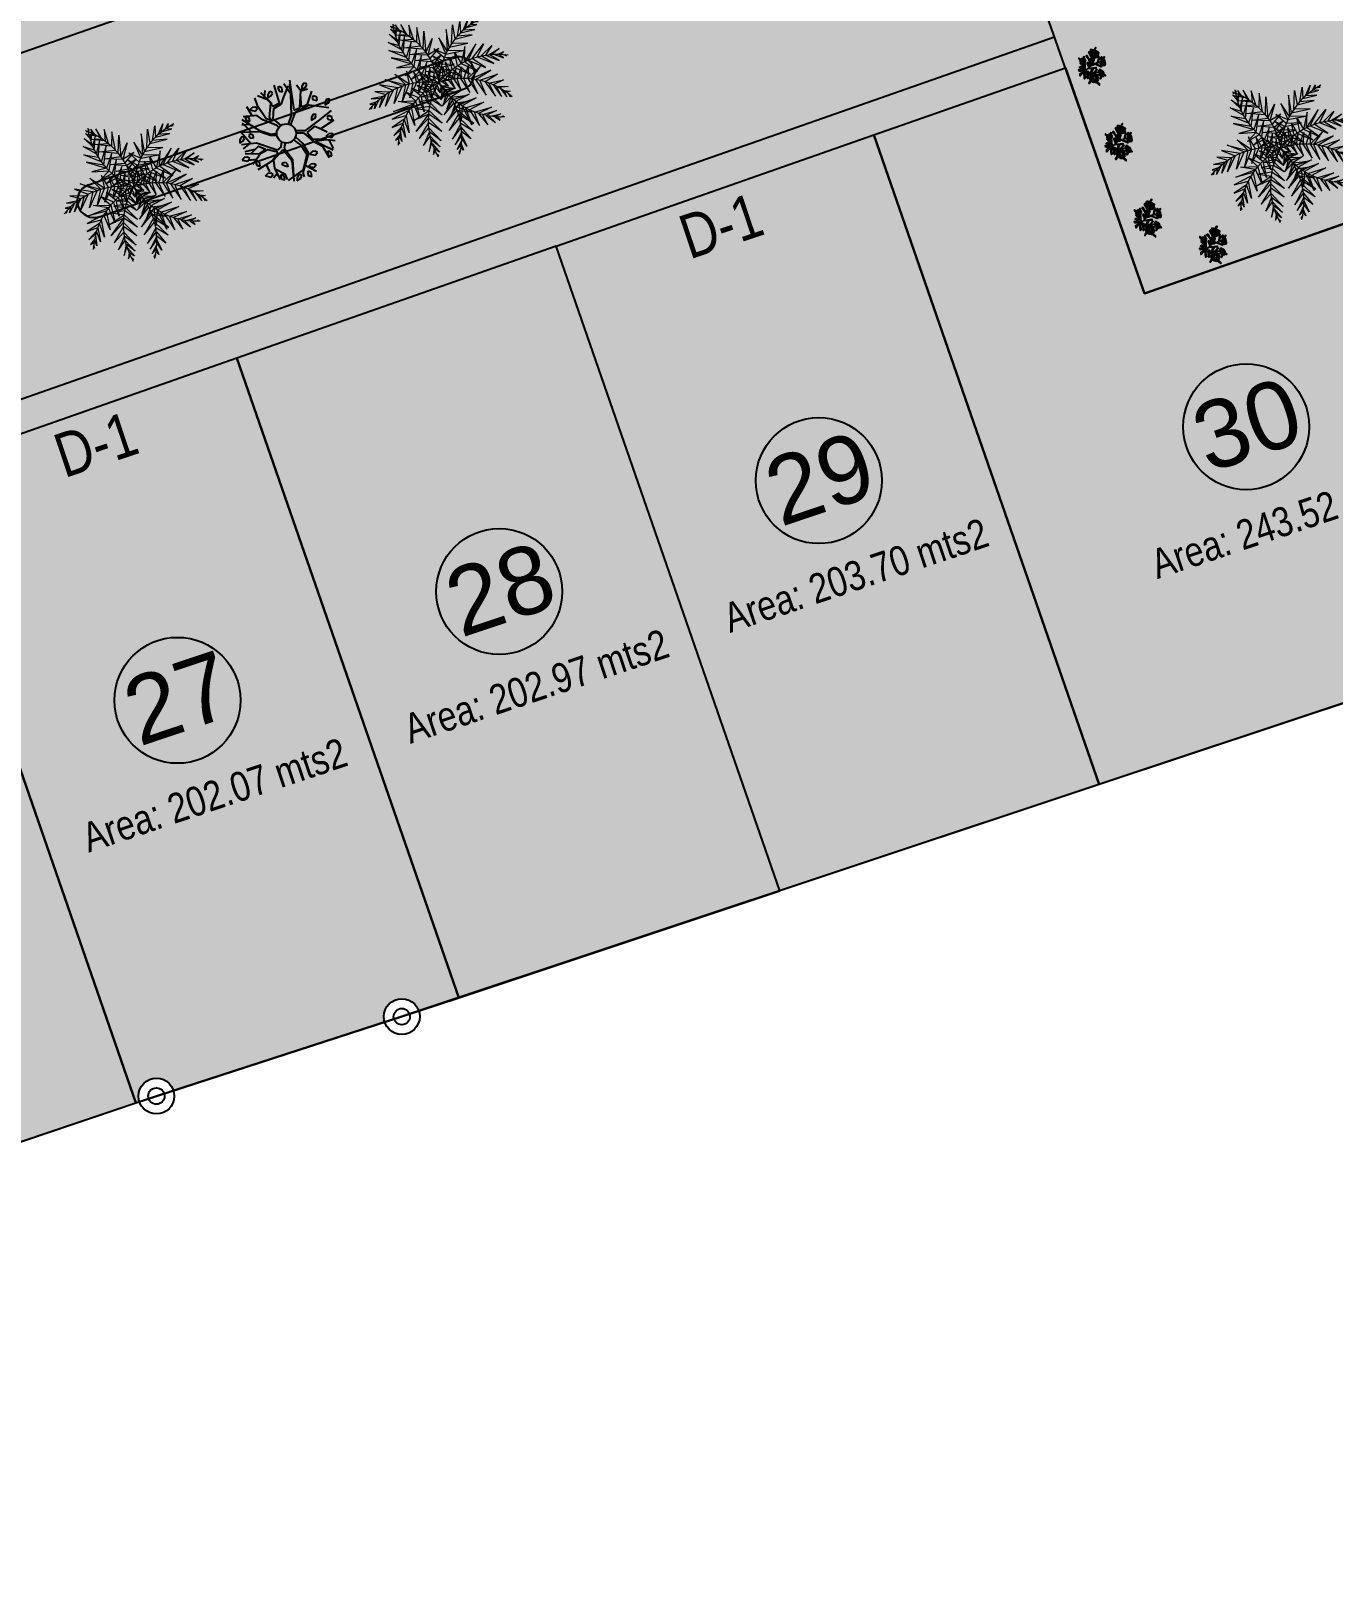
# Model space of a CAD drawing. Header units: millimetres. Extents: x 603733 to 1211550, y 1310999 to 2622648.
# Drawn here: x 605881.89 to 605920.57, y 1311069.51 to 1311115.49 of the extents above; entities that cross this region are included whole.
import ezdxf

# ---------------------------------------------------------------- set-up
doc = ezdxf.new("R2010")
doc.units = ezdxf.units.MM
for name, color, linetype in [('ARBOLES', 102, 'Continuous'), ('CIRCULO', 1, 'Continuous'), ('FLORES', 7, 'Continuous'), ('MUEBLES', 1, 'Continuous'), ('PALME-1', 82, 'Continuous'), ('ROTULOS LOTES', 1, 'Continuous')]:
    doc.layers.add(name, color=color, linetype=linetype)
doc.styles.add('ROTULOS', font='arial.ttf', dxfattribs={"height": 3})
doc.styles.add('TSN - Arial Narrow', font='ARIALN.TTF')

# ---------------------------------------------------------------- blocks, each defined once
blk = doc.blocks.new('A$C48C97B70')
at = {"layer": 'PALME-1', "lineweight": 5}
for p, q in [((2.072, 6.54), (2.171, 6.533)), ((2.216, 6.497), (2.072, 6.54)), ((2.315, 6.6), (2.309, 6.418)), ((2.41, 6.325), (2.315, 6.6)), ((2.552, 6.547), (2.605, 6.122)), ((2.687, 6.026), (2.552, 6.547)), ((2.109, 6.384), (2.41, 6.325)), ((2.556, 6.176), (2.109, 6.384)), ((2.171, 6.148), (2.687, 6.026)), ((2.793, 5.89), (2.171, 6.148)), ((2.251, 5.877), (2.912, 5.72)), ((3.009, 5.561), (2.251, 5.877)), ((2.903, 6.407), (2.793, 5.89)), ((2.912, 5.72), (2.903, 6.407)), ((3.221, 6.198), (3.009, 5.561)), ((3.129, 5.334), (3.221, 6.198)), ((3.21, 5.152), (3.477, 5.948)), ((3.477, 5.948), (3.277, 4.976)), ((2.388, 5.472), (3.129, 5.334)), ((3.21, 5.152), (2.388, 5.472)), ((2.535, 5.1), (3.277, 4.976)), ((3.328, 4.818), (2.535, 5.1)), ((3.277, 4.976), (3.756, 5.506)), ((3.756, 5.506), (3.328, 4.818)), ((1.109, 4.315), (1.959, 3.803)), ((1.771, 3.798), (1.109, 4.315)), ((1.619, 4.431), (2.125, 3.798)), ((1.959, 3.803), (1.619, 4.431)), ((2.169, 4.399), (2.125, 3.798)), ((2.314, 3.783), (2.169, 4.399)), ((2.483, 4.305), (2.467, 3.763)), ((2.621, 3.736), (2.483, 4.305)), ((2.683, 4.767), (3.377, 4.635)), ((3.409, 4.484), (2.683, 4.767)), ((2.871, 4.392), (3.435, 4.33)), ((3.454, 4.176), (2.871, 4.392)), ((3.909, 4.977), (3.328, 4.818)), ((3.377, 4.635), (3.909, 4.977)), ((3.925, 4.65), (3.409, 4.484)), ((3.435, 4.33), (3.925, 4.65)), ((3.893, 4.364), (3.454, 4.176)), ((3.464, 4.032), (3.893, 4.364)), ((4.221, 3.864), (4.266, 4.448)), ((4.266, 4.448), (4.368, 3.915)), ((4.516, 3.959), (4.561, 4.59)), ((4.561, 4.59), (4.7, 4.004)), ((5.099, 4.709), (4.7, 4.004)), ((4.863, 4.035), (5.099, 4.709)), ((5.621, 4.675), (4.863, 4.035)), ((5.049, 4.06), (5.621, 4.675)), ((5.248, 4.076), (5.963, 4.571)), ((5.963, 4.571), (5.505, 4.079)), ((5.691, 4.07), (6.298, 4.391)), ((6.298, 4.391), (5.897, 4.047)), ((0.236, 3.642), (0.655, 3.551)), ((0.772, 3.596), (0.236, 3.642)), ((0.485, 3.926), (0.936, 3.651)), ((1.136, 3.706), (0.485, 3.926)), ((0.936, 3.651), (0.485, 3.15)), ((0.485, 3.15), (0.772, 3.596)), ((1.318, 3.745), (0.768, 3.135)), ((0.768, 3.135), (1.136, 3.706)), ((0.788, 4.157), (1.318, 3.745)), ((1.572, 3.782), (0.788, 4.157)), ((1.771, 3.798), (1.195, 3.13)), ((1.195, 3.13), (1.572, 3.782)), ((1.595, 3.144), (1.959, 3.803)), ((2.125, 3.798), (1.595, 3.144)), ((1.958, 3.173), (2.314, 3.783)), ((2.467, 3.763), (1.958, 3.173)), ((2.375, 3.225), (2.621, 3.736)), ((2.773, 3.702), (2.375, 3.225)), ((2.661, 3.273), (2.911, 3.665)), ((3.027, 3.628), (2.661, 3.273)), ((2.742, 4.179), (2.773, 3.702)), ((2.911, 3.665), (2.742, 4.179)), ((2.956, 4.034), (3.027, 3.628)), ((3.19, 3.57), (2.956, 4.034)), ((3.012, 4.138), (3.464, 4.032)), ((3.469, 3.911), (3.012, 4.138)), ((3.181, 3.857), (3.468, 3.739)), ((3.462, 3.617), (3.181, 3.857)), ((3.468, 3.739), (3.827, 4.113)), ((3.827, 4.113), (3.469, 3.911)), ((3.685, 3.61), (3.842, 4.104)), ((3.927, 3.415), (3.685, 3.61)), ((3.842, 4.104), (3.836, 3.693)), ((3.836, 3.693), (4.254, 3.401)), ((3.945, 3.747), (4.03, 4.282)), ((4.254, 3.401), (3.945, 3.747)), ((4.03, 4.282), (4.076, 3.806)), ((4.076, 3.806), (4.544, 3.399)), ((4.544, 3.399), (4.221, 3.864)), ((4.368, 3.915), (4.964, 3.413)), ((4.964, 3.413), (4.516, 3.959)), ((4.7, 4.004), (5.327, 3.442)), ((5.327, 3.442), (4.863, 4.035)), ((5.049, 4.06), (5.724, 3.492)), ((5.724, 3.492), (5.248, 4.076)), ((5.505, 4.079), (6.145, 3.565)), ((6.145, 3.565), (5.691, 4.07)), ((5.897, 4.047), (6.422, 3.625)), ((6.068, 4.019), (6.59, 4.15)), ((6.422, 3.625), (6.068, 4.019)), ((6.59, 4.15), (6.19, 3.993)), ((6.261, 3.976), (6.658, 3.683)), ((6.462, 3.919), (6.749, 3.967)), ((6.658, 3.683), (6.462, 3.919)), ((6.749, 3.967), (6.592, 3.874)), ((6.706, 3.831), (6.813, 3.725)), ((6.813, 3.725), (6.759, 3.809)), ((0.172, 3.309), (0.083, 3.188)), ((0.083, 3.188), (0.123, 3.278)), ((0.108, 3.437), (0.277, 3.37)), ((0.398, 3.434), (0.108, 3.437)), ((0.588, 3.523), (0.242, 3.171)), ((0.242, 3.171), (0.398, 3.434)), ((2.305, 2.87), (2.804, 2.657)), ((2.885, 2.79), (2.305, 2.87)), ((2.517, 3.065), (2.973, 2.919)), ((3.058, 3.034), (2.517, 3.065)), ((3.248, 3.258), (2.731, 3.212)), ((2.731, 3.212), (3.134, 3.129)), ((2.973, 2.919), (3.27, 2.374)), ((2.982, 3.339), (3.19, 3.57)), ((3.302, 3.524), (2.982, 3.339)), ((3.331, 2.658), (3.058, 3.034)), ((3.134, 3.129), (3.331, 2.658)), ((3.387, 2.981), (3.248, 3.258)), ((3.333, 3.347), (3.387, 2.981)), ((3.534, 3.189), (3.34, 2.708)), ((3.34, 2.708), (3.598, 3.029)), ((3.647, 2.918), (3.373, 2.451)), ((3.494, 3.304), (3.845, 3.186)), ((3.845, 3.186), (3.534, 3.189)), ((3.581, 3.546), (3.927, 3.415)), ((3.598, 3.029), (4.106, 2.989)), ((4.106, 2.989), (3.647, 2.918)), ((1.792, 1.596), (2.581, 2.199)), ((1.871, 2.113), (2.646, 2.352)), ((2.581, 2.199), (1.871, 2.113)), ((2.103, 2.613), (2.646, 2.352)), ((2.729, 2.522), (2.103, 2.613)), ((3.06, 1.619), (2.581, 2.199)), ((2.646, 2.352), (3.06, 1.619)), ((3.166, 1.967), (2.729, 2.522)), ((2.804, 2.657), (3.166, 1.967)), ((3.27, 2.374), (2.885, 2.79)), ((3.373, 2.451), (3.71, 2.789)), ((3.785, 2.652), (3.45, 2.173)), ((3.45, 2.173), (3.866, 2.519)), ((3.953, 2.391), (3.586, 1.876)), ((3.586, 1.876), (4.066, 2.239)), ((3.71, 2.789), (4.331, 2.805)), ((4.331, 2.805), (3.785, 2.652)), ((3.866, 2.519), (4.646, 2.527)), ((3.926, 1.441), (4.066, 2.239)), ((4.646, 2.527), (3.953, 2.391)), ((4.066, 2.239), (4.908, 2.274)), ((4.908, 2.274), (4.172, 2.112)), ((2.516, 2.023), (1.792, 1.596)), ((2.457, 1.832), (1.821, 1.24)), ((1.821, 1.24), (2.399, 1.582)), ((2.399, 1.582), (2.764, 0.846)), ((2.926, 1.242), (2.457, 1.832)), ((2.516, 2.023), (2.926, 1.242)), ((4.172, 2.112), (3.926, 1.441)), ((4.35, 1.136), (4.172, 2.112)), ((4.3, 1.974), (5.183, 1.983)), ((4.3, 1.974), (4.35, 1.136)), ((5.183, 1.983), (4.444, 1.835)), ((4.444, 1.835), (4.68, 0.999)), ((4.68, 0.999), (4.639, 1.669)), ((4.639, 1.669), (5.461, 1.659)), ((5.461, 1.659), (4.789, 1.558)), ((4.789, 1.558), (5.053, 0.924)), ((5.053, 0.924), (4.963, 1.444)), ((4.963, 1.444), (5.636, 1.437)), ((5.636, 1.437), (5.112, 1.358)), ((2.369, 1.398), (1.925, 0.874)), ((1.925, 0.874), (2.347, 1.192)), ((2.338, 1.019), (2.097, 0.538)), ((2.097, 0.538), (2.337, 0.894)), ((2.647, 0.589), (2.338, 1.019)), ((2.338, 0.821), (2.539, 0.37)), ((2.347, 1.192), (2.647, 0.589)), ((2.764, 0.846), (2.369, 1.398)), ((5.112, 1.358), (5.431, 0.925)), ((5.431, 0.925), (5.223, 1.3)), ((5.289, 1.268), (5.782, 1.241)), ((5.782, 1.241), (5.48, 1.184)), ((5.48, 1.184), (5.67, 0.964)), ((5.67, 0.964), (5.609, 1.136)), ((5.724, 1.097), (5.874, 1.11)), ((5.874, 1.11), (5.78, 1.08)), ((2.351, 0.612), (2.242, 0.343)), ((2.242, 0.343), (2.366, 0.476)), ((2.539, 0.37), (2.351, 0.612)), ((2.384, 0.355), (2.464, 0.229)), ((2.464, 0.229), (2.394, 0.298))]:
    blk.add_line(p, q, dxfattribs=at)
for points in [[(2.155, 6.219), (2.027, 6.48), (2.16, 6.356)], [(2.156, 6.01), (2.325, 6.474), (2.155, 6.219)], [(2.17, 6.478), (2.241, 6.61), (2.176, 6.535)], [(2.227, 5.436), (1.748, 5.928), (2.191, 5.641)], [(2.17, 5.812), (1.897, 6.276), (2.16, 5.937)], [(2.191, 5.641), (2.448, 6.263), (2.17, 5.812)], [(2.271, 5.255), (2.584, 6.015), (2.227, 5.436)], [(4.545, 5.014), (4.834, 5.833), (4.75, 5.166)], [(4.907, 5.267), (5.211, 5.884), (5.087, 5.37)], [(5.242, 5.447), (5.588, 5.859), (5.357, 5.498)], [(5.621, 5.597), (5.824, 5.804), (5.752, 5.637)], [(2.418, 4.824), (1.666, 5.198), (2.495, 4.652)], [(2.346, 5.01), (1.67, 5.556), (2.271, 5.255)], [(2.418, 4.824), (2.773, 5.631), (2.346, 5.01)], [(2.57, 4.504), (2.932, 5.265), (2.495, 4.652)], [(4.019, 4.489), (3.686, 5.027), (4.142, 4.634)], [(4.256, 4.754), (4.053, 5.439), (4.142, 4.634)], [(4.393, 4.884), (4.496, 5.717), (4.256, 4.754)], [(4.75, 5.166), (5.571, 5.125), (4.907, 5.267)], [(5.087, 5.37), (5.76, 5.335), (5.242, 5.447)], [(5.424, 5.526), (5.918, 5.521), (5.621, 5.597)], [(5.87, 5.669), (6.018, 5.646), (5.926, 5.682)], [(2.495, 4.652), (1.781, 4.688), (2.57, 4.504)], [(2.665, 4.34), (2.047, 4.205), (2.57, 4.504)], [(2.749, 4.211), (3.062, 4.925), (2.665, 4.34)], [(2.936, 3.961), (3.195, 4.526), (2.84, 4.084)], [(3.681, 3.983), (3.437, 4.467), (3.752, 4.108)], [(3.836, 4.239), (3.531, 4.739), (3.925, 4.367)], [(3.925, 4.367), (4.703, 4.31), (4.019, 4.489)], [(4.142, 4.634), (4.98, 4.546), (4.256, 4.754)], [(4.393, 4.884), (5.273, 4.819), (4.545, 5.014)], [(2.84, 4.084), (2.267, 3.963), (2.749, 4.211)], [(2.892, 3.311), (2.453, 3.629), (2.757, 3.26)], [(3.03, 3.852), (2.492, 3.783), (2.936, 3.961)], [(3.173, 3.397), (2.712, 3.637), (3.007, 3.35)], [(3.235, 3.642), (2.716, 3.653), (3.112, 3.763)], [(3.112, 3.763), (3.275, 4.247), (3.03, 3.852)], [(3.325, 3.56), (3.354, 3.929), (3.235, 3.642)], [(3.551, 3.72), (3.388, 4.212), (3.624, 3.876)], [(3.504, 3.607), (3.861, 3.703), (3.551, 3.72)], [(3.624, 3.876), (4.134, 3.884), (3.681, 3.983)], [(3.73, 3.458), (4.128, 3.79), (3.902, 3.447)], [(3.752, 4.108), (4.371, 4.052), (3.836, 4.239)], [(4.023, 3.434), (4.383, 3.838), (4.165, 3.413)], [(4.318, 3.383), (4.671, 3.85), (4.469, 3.347)], [(4.618, 3.304), (4.996, 3.811), (4.797, 3.243)], [(4.951, 3.181), (5.513, 3.622), (4.797, 3.243)], [(2.039, 2.865), (1.395, 3.175), (2.176, 2.959)], [(2.338, 3.057), (1.86, 3.471), (2.176, 2.959)], [(2.176, 2.959), (2.13, 2.118), (2.039, 2.865)], [(2.614, 3.199), (2.169, 3.579), (2.474, 3.131)], [(2.474, 3.131), (2.407, 2.354), (2.338, 3.057)], [(2.757, 3.26), (2.714, 2.641), (2.614, 3.199)], [(3.007, 3.35), (2.918, 2.847), (2.892, 3.311)], [(3.291, 3.426), (3.14, 3.089), (3.173, 3.397)], [(3.645, 3.048), (3.314, 2.661), (3.689, 2.935)], [(3.524, 3.316), (3.359, 2.985), (3.577, 3.207)], [(3.577, 3.207), (4.054, 3.003), (3.645, 3.048)], [(3.608, 3.461), (3.828, 3.163), (3.73, 3.458)], [(3.689, 2.935), (4.213, 2.799), (3.735, 2.799)], [(3.902, 3.447), (4.096, 2.975), (4.023, 3.434)], [(4.165, 3.413), (4.34, 2.817), (4.318, 3.383)], [(4.469, 3.347), (4.701, 2.603), (4.618, 3.304)], [(4.797, 3.243), (5.023, 2.432), (4.951, 3.181)], [(5.122, 3.102), (5.935, 3.312), (4.951, 3.181)], [(5.122, 3.102), (5.384, 2.259), (5.298, 3.008)], [(5.298, 3.008), (6.166, 3.04), (5.516, 2.873)], [(5.516, 2.873), (5.778, 2.094), (5.667, 2.764)], [(1.429, 2.305), (0.772, 2.102), (1.299, 2.143)], [(1.737, 2.622), (0.883, 2.467), (1.554, 2.443)], [(1.889, 2.751), (1.05, 2.782), (2.039, 2.865)], [(1.554, 2.443), (1.465, 1.626), (1.429, 2.305)], [(1.889, 2.751), (1.814, 1.872), (1.737, 2.622)], [(3.872, 2.159), (3.253, 1.588), (3.887, 1.994)], [(3.815, 2.498), (3.259, 1.952), (3.845, 2.347)], [(3.735, 2.799), (3.284, 2.372), (3.778, 2.649)], [(3.778, 2.649), (4.355, 2.548), (3.815, 2.498)], [(3.845, 2.347), (4.468, 2.241), (3.872, 2.159)], [(3.887, 1.994), (4.536, 1.694), (3.872, 2.159)], [(5.667, 2.764), (6.352, 2.708), (5.829, 2.634)], [(5.829, 2.634), (6.043, 1.995), (5.957, 2.518)], [(5.957, 2.518), (6.468, 2.348), (6.047, 2.431)], [(6.097, 2.378), (6.274, 1.917), (6.236, 2.221)], [(6.236, 2.221), (6.503, 2.108), (6.321, 2.114)], [(1.198, 2.002), (0.737, 1.726), (1.13, 1.897)], [(0.99, 1.652), (0.753, 1.484), (0.93, 1.529)], [(1.092, 1.835), (1.018, 1.347), (0.99, 1.652)], [(1.299, 2.143), (1.227, 1.473), (1.198, 2.002)], [(3.895, 1.806), (3.264, 1.188), (3.891, 1.606)], [(3.891, 1.606), (4.315, 0.848), (3.87, 1.351)], [(3.895, 1.806), (4.452, 1.178), (3.887, 1.994)], [(6.394, 2.016), (6.426, 1.87), (6.427, 1.969)], [(0.88, 1.418), (0.879, 1.268), (0.858, 1.364)], [(3.87, 1.351), (3.296, 0.762), (3.843, 1.166)], [(3.8, 0.963), (3.329, 0.481), (3.756, 0.796)], [(3.756, 0.796), (3.836, 0.264), (3.718, 0.676)], [(3.843, 1.166), (4.104, 0.531), (3.8, 0.963)], [(3.694, 0.607), (3.365, 0.24), (3.618, 0.413)], [(3.507, 0.179), (3.392, 0.083), (3.48, 0.128)], [(3.618, 0.413), (3.639, 0.123), (3.562, 0.288)]]:
    blk.add_lwpolyline(points, dxfattribs=at)
for centre, start, end in [((5.589, 6.144), 171.01045, 231.44645), ((6.694, 2.334), 100.47619, 160.91219), ((4.041, 0.074), 99.94926, 160.38526), ((0.46, 1.763), 329.11631, 29.5523), ((3.594, 0.025), 32.00062, 92.43661)]:
    blk.add_arc(centre, 3.435, start, end, dxfattribs=at)
at = {"layer": 'PALME-1', "lineweight": 5, "extrusion": (0, 0, -1)}
for centre, major_axis, start_param, end_param in [((0.035, 3.843), (2.429, 2.429), -0.156897, 0.89791), ((1.947, 0.368), (-2.429, 2.429), 0.182844, 1.237651), ((5.421, 0.645), (-2.429, 2.429), 0.173647, 1.228454), ((5.771, 0.927), (2.429, 2.429), 3.700109, 4.754916), ((6.759, 4.372), (-2.429, 2.429), 4.173367, 5.228174)]:
    blk.add_ellipse(centre, major_axis=major_axis, ratio=1, start_param=start_param, end_param=end_param, dxfattribs=at)
blk = doc.blocks.new('p_arbol04')
at = {"layer": 'ARBOLES'}
for p, q in [((-1.003, 0.765), (-1.206, 2.042)), ((-0.408, 1.55), (-1.03, 2.13)), ((-0.623, 1.751), (-0.408, 2.362)), ((0.051, 1.875), (0.346, 2.362)), ((0.761, 1.696), (0.543, 2.316)), ((0.739, 1.388), (0.805, 2.293)), ((0.772, 1.945), (1.1, 2.177)), ((0.778, 1.371), (0.783, 1.942)), ((1.121, 1.006), (1.721, 1.988)), ((-1.718, 0.414), (-2.406, 1.04)), ((-1.98, 0.646), (-1.849, 1.574)), ((-1.07, 0.749), (-1.815, 1.547)), ((-1.138, 1.515), (-1.476, 1.85)), ((-1.41, 1.113), (-1.364, 1.898)), ((-0.375, 1.086), (-0.408, 1.55)), ((-0.047, 0.205), (-0.375, 1.086)), ((-0.178, 0.97), (0.051, 1.875)), ((-0.014, 0.623), (-0.178, 0.97)), ((0.018, 0.878), (0.739, 1.388)), ((0.117, 0.646), (0.608, 1.04)), ((0.608, 1.04), (1.158, 0.873)), ((0.636, 1.196), (0.778, 1.371)), ((0.704, 1.166), (0.636, 1.196)), ((0.708, 1.165), (1.121, 1.006)), ((1.158, 0.873), (1.571, 1.059)), ((2.581, 1.481), (1.362, 0.043)), ((1.571, 1.059), (2.283, 1.298)), ((1.984, 0.831), (2.181, 1.574)), ((1.984, 0.831), (2.41, 1.295)), ((-2.489, -0.25), (-2.832, 0.066)), ((-2.144, -0.12), (-2.668, 0.507)), ((-2.077, 0.227), (-2.603, 0.599)), ((-2.079, 0.738), (-2.537, 0.808)), ((-1.768, 0.206), (-2.439, 0.251)), ((-1.768, 0.206), (-1.62, -0.236)), ((-1.194, -0.839), (-1.718, 0.414)), ((-0.777, 0.094), (-1.07, 0.749)), ((-0.71, 0.11), (-1.003, 0.765)), ((-0.515, -0.225), (-0.777, 0.094)), ((-0.425, -0.127), (-0.71, 0.11)), ((-0.057, 0.021), (-0.047, 0.205)), ((-0.014, 0.623), (0.018, 0.878)), ((0.136, -0.002), (0.117, 0.646)), ((1.034, -0.05), (1.984, 0.831)), ((1.362, 0.043), (1.722, -0.143)), ((1.722, -0.143), (2.541, 0.507)), ((1.82, -0.189), (2.383, 0.381)), ((2.541, 0.507), (2.64, 0.947)), ((2.541, 0.507), (2.934, 0.275)), ((-1.882, -1.048), (-2.898, -0.746)), ((-2.046, -0.213), (-2.865, -0.282)), ((-2.313, -0.92), (-2.505, -1.372)), ((-1.62, -0.236), (-2.144, -0.12)), ((-1.554, -0.375), (-2.046, -0.213)), ((-1.259, -0.955), (-1.554, -0.375)), ((-0.866, -0.885), (-1.194, -0.839)), ((-0.866, -0.885), (-0.616, -0.706)), ((-0.53, -0.911), (-0.801, -1.071)), ((0.866, -1.332), (0.474, -0.903)), ((0.496, -0.29), (1.034, -0.05)), ((0.551, -0.431), (1.132, -0.189)), ((1.132, -0.189), (1.362, -0.12)), ((1.362, -0.12), (2.246, -0.468)), ((1.82, -0.189), (2.214, -0.352)), ((2.214, -0.352), (3, -0.027)), ((2.246, -0.468), (2.934, -1.488)), ((-2.287, -1.813), (-2.636, -1.813)), ((-2.144, -1.465), (-2.439, -2.184)), ((-2.153, -1.476), (-1.98, -2.161)), ((-1.816, -1.071), (-2.144, -1.465)), ((-1.259, -0.978), (-1.882, -1.048)), ((-0.995, -1.071), (-1.816, -1.071)), ((-1.039, -1.872), (-1.152, -2.045)), ((-0.925, -1.07), (-1.039, -1.872)), ((-0.995, -1.07), (-0.925, -1.07)), ((-0.803, -1.07), (-0.978, -1.928)), ((-0.803, -1.071), (-0.801, -1.071)), ((0.018, -1.72), (-0.178, -2.393)), ((0.182, -1.72), (-0.047, -2.416)), ((-0.036, -1.178), (0.018, -1.72)), ((0.182, -1.14), (0.182, -1.72)), ((0.394, -1.003), (0.706, -1.349)), ((0.706, -1.349), (0.706, -2.138)), ((0.87, -1.512), (0.805, -2.045)), ((0.866, -1.332), (1.886, -1.558)), ((0.87, -1.512), (1.493, -1.628)), ((1.493, -1.628), (1.722, -2.416)), ((1.886, -1.558), (2.902, -1.744)), ((-1.98, -2.161), (-2.144, -2.509)), ((-1.03, -2.857), (-2.144, -2.602)), ((-0.978, -1.928), (-1.955, -2.892)), ((-1.525, -2.442), (-1.759, -2.685)), ((-1.152, -2.045), (-1.536, -2.447)), ((-0.047, -2.416), (-1.194, -2.973)), ((-0.178, -2.393), (-1.03, -2.857)), ((-0.735, -2.764), (-0.539, -3.53)), ((0.87, -2.787), (0.608, -3.553)), ((0.706, -2.138), (0.87, -2.787)), ((0.805, -2.045), (1.165, -2.44)), ((0.805, -2.231), (1.132, -3.437)), ((0.805, -2.231), (1.328, -2.67)), ((1.165, -2.44), (1.657, -3.135)), ((1.427, -2.811), (1.198, -3.367)), ((1.591, -1.966), (2.574, -2.254))]:
    blk.add_line(p, q, dxfattribs=at)
at = {"layer": 'ARBOLES', "color": 1}
for p, q in [((-0.965, 2.011), (-1.091, 1.802)), ((-0.965, 2.011), (-0.866, 1.988)), ((-0.829, 1.802), (-0.866, 1.988)), ((-0.431, 2.094), (-0.267, 1.802)), ((-0.431, 2.094), (-0.229, 2.094)), ((-0.079, 1.961), (-0.229, 2.094)), ((-0.042, 1.802), (-0.079, 1.961)), ((1.196, 1.935), (1.008, 1.882)), ((1.308, 1.855), (1.196, 1.935)), ((-2.254, 1.324), (-2.404, 1.191)), ((-2.404, 1.191), (-2.179, 1.138)), ((-2.066, 1.377), (-2.254, 1.324)), ((-2.179, 1.138), (-1.991, 1.165)), ((-1.954, 1.298), (-2.066, 1.377)), ((-1.991, 1.165), (-1.954, 1.298)), ((-1.691, 1.085), (-1.729, 0.953)), ((-1.541, 1.112), (-1.691, 1.085)), ((-1.466, 0.899), (-1.541, 1.112)), ((-1.091, 1.802), (-0.979, 1.616)), ((-0.979, 1.616), (-0.829, 1.802)), ((-0.267, 1.802), (-0.042, 1.802)), ((1.008, 1.882), (0.858, 1.749)), ((0.858, 1.749), (1.083, 1.696)), ((1.083, 1.696), (1.271, 1.722)), ((1.271, 1.722), (1.308, 1.855)), ((1.772, 1.719), (1.646, 1.51)), ((1.646, 1.51), (1.758, 1.324)), ((1.758, 1.324), (1.908, 1.51)), ((1.772, 1.719), (1.87, 1.696)), ((1.908, 1.51), (1.87, 1.696)), ((-3.093, 0.395), (-2.928, 0.103)), ((-3.093, 0.395), (-2.891, 0.395)), ((-2.928, 0.103), (-2.703, 0.103)), ((-2.741, 0.262), (-2.891, 0.395)), ((-2.703, 0.103), (-2.741, 0.262)), ((-1.729, 0.953), (-1.616, 0.767)), ((-1.616, 0.767), (-1.579, 0.793)), ((-1.579, 0.793), (-1.466, 0.899)), ((2.808, 0.634), (2.658, 0.501)), ((2.658, 0.501), (2.883, 0.448)), ((2.995, 0.687), (2.808, 0.634)), ((2.883, 0.448), (3.07, 0.475)), ((3.108, 0.608), (2.995, 0.687)), ((3.07, 0.475), (3.108, 0.608)), ((-2.614, -0.298), (-2.741, -0.507)), ((-2.741, -0.507), (-2.628, -0.693)), ((-2.628, -0.693), (-2.479, -0.507)), ((-2.614, -0.298), (-2.516, -0.322)), ((-2.479, -0.507), (-2.516, -0.322)), ((2.695, -0.322), (2.658, -0.454)), ((2.658, -0.454), (2.77, -0.64)), ((2.845, -0.295), (2.695, -0.322)), ((2.77, -0.64), (2.808, -0.613)), ((2.808, -0.613), (2.92, -0.507)), ((2.92, -0.507), (2.845, -0.295)), ((-2.868, -1.357), (-2.703, -1.649)), ((-2.868, -1.357), (-2.666, -1.357)), ((-2.703, -1.649), (-2.479, -1.649)), ((-2.516, -1.489), (-2.666, -1.357)), ((-2.479, -1.649), (-2.516, -1.489)), ((-1.669, -1.683), (-1.552, -1.621)), ((-1.61, -1.869), (-1.669, -1.683)), ((-1.523, -2.014), (-1.61, -1.869)), ((-1.552, -1.621), (-1.406, -1.724)), ((-1.406, -1.869), (-1.523, -2.014)), ((-1.406, -1.724), (-1.406, -1.869)), ((1.758, -1.091), (1.608, -1.224)), ((1.608, -1.224), (1.833, -1.277)), ((1.945, -1.038), (1.758, -1.091)), ((1.833, -1.277), (2.02, -1.251)), ((2.058, -1.118), (1.945, -1.038)), ((2.02, -1.251), (2.058, -1.118)), ((2.395, -1.834), (2.358, -1.967)), ((2.545, -1.808), (2.395, -1.834)), ((2.62, -2.02), (2.545, -1.808)), ((3.033, -1.091), (2.883, -1.224)), ((2.883, -1.224), (3.108, -1.277)), ((3.22, -1.038), (3.033, -1.091)), ((3.108, -1.277), (3.295, -1.251)), ((3.333, -1.118), (3.22, -1.038)), ((3.295, -1.251), (3.333, -1.118)), ((-2.239, -2.024), (-2.366, -2.233)), ((-2.366, -2.233), (-2.254, -2.418)), ((-2.254, -2.418), (-2.104, -2.233)), ((-2.239, -2.024), (-2.141, -2.047)), ((-2.104, -2.233), (-2.141, -2.047)), ((-1.466, -2.843), (-1.654, -2.896)), ((-1.354, -2.923), (-1.466, -2.843)), ((-0.019, -2.525), (0.146, -2.817)), ((-0.019, -2.525), (0.183, -2.525)), ((0.146, -2.817), (0.371, -2.817)), ((0.333, -2.657), (0.183, -2.525)), ((0.371, -2.817), (0.333, -2.657)), ((1.481, -2.551), (1.646, -2.843)), ((1.481, -2.551), (1.683, -2.551)), ((1.646, -2.843), (1.87, -2.843)), ((1.833, -2.684), (1.683, -2.551)), ((1.87, -2.843), (1.833, -2.684)), ((2.358, -1.967), (2.47, -2.153)), ((2.47, -2.153), (2.508, -2.126)), ((2.508, -2.126), (2.62, -2.02)), ((-1.654, -2.896), (-1.804, -3.029)), ((-1.804, -3.029), (-1.579, -3.082)), ((-1.579, -3.082), (-1.391, -3.055)), ((-1.391, -3.055), (-1.354, -2.923)), ((-1.194, -2.973), (-1.325, -3.182)), ((-0.979, -3.162), (-1.091, -3.347)), ((-1.091, -3.347), (-0.979, -3.533)), ((-0.866, -3.162), (-0.979, -3.135)), ((-0.979, -3.533), (-0.829, -3.347)), ((-0.829, -3.347), (-0.866, -3.162)), ((-0.656, -2.976), (-0.491, -3.268)), ((-0.656, -2.976), (-0.454, -2.976)), ((-0.491, -3.268), (-0.267, -3.268)), ((-0.304, -3.109), (-0.454, -2.976)), ((-0.267, -3.268), (-0.304, -3.109)), ((0.797, -3.245), (0.671, -3.454)), ((0.671, -3.454), (0.783, -3.639)), ((0.783, -3.639), (0.933, -3.454)), ((0.797, -3.245), (0.896, -3.268)), ((0.933, -3.454), (0.896, -3.268))]:
    blk.add_line(p, q, dxfattribs=at)
at = {"layer": 'ARBOLES'}
blk.add_circle((-0.03, -0.578), 0.6, dxfattribs=at)
blk = doc.blocks.new('FLORES-1')
at = {"color": 86, "linetype": 'Continuous'}
for p, q in [((0.05, 0.385), (0.045, 0.422)), ((0.05, 0.382), (0.061, 0.281)), ((0.054, 0.385), (0.068, 0.419)), ((-0.188, 0.272), (-0.183, 0.181)), ((-0.183, 0.181), (-0.159, 0.155)), ((-0.159, 0.155), (-0.182, 0.283)), ((-0.141, 0.099), (-0.027, -0.013)), ((-0.074, 0.088), (-0.105, 0.101)), ((-0.064, 0.077), (-0.101, 0.09)), ((0.056, 0.146), (-0.002, 0.01)), ((0.168, 0.017), (0.07, -0.012)), ((0.168, 0.017), (0.196, 0.029)), ((0.23, 0.294), (0.188, 0.231))]:
    blk.add_line(p, q, dxfattribs=at)
at = {"color": 1, "linetype": 'Continuous'}
for p, q in [((-0.183, 0.183), (-0.196, 0.169)), ((0.056, 0.146), (0.064, 0.192)), ((0.069, 0.177), (0.069, 0.199))]:
    blk.add_line(p, q, dxfattribs=at)
at = {"color": 86, "linetype": 'Continuous'}
for points in [[(-0.217, 0.356), (-0.235, 0.368), (-0.251, 0.364), (-0.223, 0.355)], [(0.062, 0.261), (-0.009, 0.344), (-0.042, 0.357), (0.067, 0.244)], [(0.041, 0.367), (-0.039, 0.398), (-0.032, 0.385), (0.038, 0.363)], [(0.078, 0.41), (0.053, 0.382)], [(0.06, 0.318), (0.146, 0.399), (0.146, 0.372), (0.056, 0.312)], [(0.102, 0.471), (0.12, 0.499), (0.122, 0.485), (0.114, 0.464)], [(0.194, 0.245), (0.178, 0.395), (0.192, 0.388), (0.198, 0.257), (0.217, 0.334), (0.218, 0.299), (0.203, 0.259)], [(0.333, 0.356), (0.368, 0.404), (0.371, 0.393), (0.338, 0.35)], [(-0.3, 0.135), (-0.385, 0.181), (-0.363, 0.19), (-0.305, 0.159)], [(-0.223, 0.04), (-0.262, -0.01), (-0.273, -0.009), (-0.233, 0.049)], [(-0.219, 0.287), (-0.27, 0.256), (-0.269, 0.243), (-0.208, 0.289)], [(-0.17, 0.299), (-0.144, 0.266), (-0.019, -0.02)], [(-0.078, 0.029), (-0.159, 0.014), (-0.167, 0.003), (-0.073, 0.029)], [(-0.136, 0.247), (-0.09, 0.317), (-0.09, 0.296), (-0.132, 0.248)], [(-0.104, 0.181), (-0.069, 0.258), (-0.065, 0.242), (-0.102, 0.175)], [(-0.071, 0.106), (-0.022, 0.181), (-0.019, 0.155), (-0.068, 0.101)], [(0.004, -0.008), (-0.032, 0.064), (-0.046, 0.045), (0.001, -0.001)], [(0.024, 0.093), (-0.016, 0.254), (-0.03, 0.244), (0.026, 0.082)], [(-0.003, 0.006), (0.12, -0.041), (0.116, -0.073), (0.006, -0.002)], [(0, 0.014), (0.133, 0.064), (0.132, 0.042), (0.004, 0.013)], [(0.044, 0.117), (0.149, 0.129), (0.134, 0.111), (0.045, 0.114)], [(0.062, 0.168), (0.163, 0.241), (0.154, 0.275), (0.06, 0.167)], [(0.129, 0.002), (0.184, -0.022), (0.193, -0.017), (0.134, 0.002)], [(0.179, 0.183), (0.282, 0.17), (0.286, 0.151), (0.178, 0.18)], [(0.196, 0.245), (0.339, 0.231), (0.342, 0.253), (0.198, 0.247)], [(0.262, 0.015), (0.304, -0.01), (0.288, -0.016), (0.26, 0.004)], [(0.264, 0.078), (0.276, 0.111), (0.287, 0.094), (0.268, 0.079)], [(-0.019, -0.02), (-0.132, -0.038), (-0.144, -0.059), (-0.021, -0.02)], [(0.01, -0.004), (-0.054, -0.123), (-0.011, -0.107), (0.004, -0.008)], [(0.006, -0.002), (0.047, -0.107), (0.08, -0.101), (0.01, -0.004)]]:
    blk.add_lwpolyline(points, dxfattribs=at)
at = {"color": 1, "linetype": 'Continuous'}
for points in [[(-0.157, 0.318), (-0.107, 0.327), (-0.161, 0.329), (-0.128, 0.346), (-0.163, 0.335), (-0.148, 0.355), (-0.167, 0.338), (-0.169, 0.36), (-0.176, 0.339), (-0.18, 0.36), (-0.181, 0.338), (-0.191, 0.359), (-0.192, 0.336), (-0.209, 0.354), (-0.2, 0.336), (-0.227, 0.342), (-0.209, 0.328), (-0.239, 0.333), (-0.212, 0.32), (-0.244, 0.321), (-0.209, 0.317), (-0.238, 0.301), (-0.202, 0.317), (-0.228, 0.286), (-0.194, 0.311), (-0.202, 0.277), (-0.182, 0.31), (-0.176, 0.275), (-0.173, 0.31), (-0.152, 0.282), (-0.163, 0.32), (-0.123, 0.296), (-0.161, 0.315)], [(0.084, 0.441), (0.152, 0.44), (0.085, 0.447), (0.124, 0.455), (0.072, 0.453), (0.087, 0.468), (0.06, 0.456), (0.064, 0.474), (0.051, 0.456), (0.05, 0.474), (0.045, 0.457), (0.036, 0.47), (0.04, 0.457), (0.023, 0.465), (0.033, 0.457), (0.015, 0.47), (0.017, 0.454), (-0.001, 0.459), (0.011, 0.451), (-0.017, 0.462), (-0.001, 0.45), (-0.035, 0.448), (-0.004, 0.442), (-0.047, 0.437), (0.006, 0.44), (-0.037, 0.419), (0.016, 0.439), (-0.004, 0.418), (0.022, 0.443), (0.016, 0.409), (0.033, 0.442), (0.036, 0.418), (0.042, 0.442), (0.05, 0.41), (0.048, 0.441), (0.076, 0.417), (0.065, 0.439), (0.107, 0.412), (0.074, 0.44), (0.127, 0.42), (0.089, 0.442)], [(0.271, 0.347), (0.243, 0.307), (0.28, 0.334), (0.258, 0.297), (0.289, 0.324), (0.268, 0.282), (0.294, 0.316), (0.29, 0.273), (0.305, 0.315), (0.317, 0.258), (0.315, 0.304), (0.35, 0.265), (0.327, 0.307), (0.374, 0.287), (0.344, 0.313), (0.369, 0.309), (0.332, 0.326), (0.352, 0.33), (0.324, 0.336), (0.331, 0.347), (0.316, 0.346), (0.319, 0.362), (0.304, 0.362), (0.306, 0.384), (0.293, 0.373), (0.294, 0.392), (0.278, 0.386), (0.273, 0.409), (0.265, 0.386), (0.251, 0.419), (0.262, 0.377), (0.224, 0.401), (0.259, 0.375), (0.21, 0.378), (0.259, 0.367), (0.215, 0.357), (0.268, 0.358), (0.22, 0.342), (0.271, 0.351), (0.226, 0.329), (0.266, 0.341)], [(-0.161, 0.17), (-0.138, 0.187), (-0.16, 0.156), (-0.125, 0.173), (-0.153, 0.149), (-0.107, 0.154), (-0.149, 0.14), (-0.102, 0.131), (-0.151, 0.128), (-0.104, 0.11), (-0.151, 0.116), (-0.105, 0.094), (-0.159, 0.11), (-0.131, 0.072), (-0.17, 0.108), (-0.151, 0.054), (-0.173, 0.105), (-0.174, 0.045), (-0.182, 0.107), (-0.196, 0.04), (-0.198, 0.11), (-0.221, 0.046), (-0.215, 0.11), (-0.243, 0.051), (-0.228, 0.109), (-0.27, 0.068), (-0.238, 0.119), (-0.29, 0.093), (-0.248, 0.129), (-0.305, 0.123), (-0.257, 0.144), (-0.311, 0.148), (-0.257, 0.153), (-0.304, 0.169), (-0.253, 0.161), (-0.287, 0.186), (-0.248, 0.17), (-0.262, 0.201), (-0.24, 0.176), (-0.237, 0.213), (-0.23, 0.179), (-0.217, 0.217), (-0.218, 0.176), (-0.199, 0.215), (-0.205, 0.178), (-0.188, 0.215), (-0.195, 0.173)], [(-0.177, 0.172), (-0.183, 0.168), (-0.179, 0.175)], [(-0.169, 0.164), (-0.172, 0.161), (-0.169, 0.165)], [(-0.166, 0.196), (-0.161, 0.206), (-0.167, 0.2)], [(-0.161, 0.176), (-0.147, 0.195), (-0.163, 0.183)], [(0.079, 0.181), (0.071, 0.145), (0.07, 0.173)], [(0.081, 0.193), (0.082, 0.199), (0.083, 0.195)], [(0.099, 0.195), (0.086, 0.154), (0.085, 0.185)], [(0.149, 0.231), (0.179, 0.239), (0.147, 0.224), (0.194, 0.21), (0.144, 0.217), (0.19, 0.193), (0.15, 0.195), (0.17, 0.167), (0.12, 0.192), (0.135, 0.159), (0.112, 0.2), (0.11, 0.152), (0.101, 0.196)], [(0.225, 0.069), (0.258, 0.082), (0.237, 0.065), (0.264, 0.069), (0.237, 0.056), (0.266, 0.058), (0.237, 0.05), (0.272, 0.045), (0.243, 0.04), (0.273, 0.027), (0.245, 0.035), (0.257, 0.006), (0.236, 0.028), (0.245, -0.007), (0.232, 0.025), (0.222, -0.015), (0.224, 0.023), (0.2, -0.002), (0.211, 0.024), (0.176, 0.009), (0.206, 0.034), (0.159, 0.034), (0.197, 0.043), (0.157, 0.052), (0.192, 0.054), (0.163, 0.077), (0.196, 0.063), (0.188, 0.095), (0.202, 0.068), (0.213, 0.106), (0.218, 0.075), (0.244, 0.104), (0.229, 0.067)]]:
    blk.add_lwpolyline(points, dxfattribs=at)
at = {"color": 50, "linetype": 'Continuous'}
for points in [[(-0.161, 0.317), (-0.16, 0.319), (-0.16, 0.324), (-0.162, 0.328), (-0.169, 0.335), (-0.171, 0.336), (-0.182, 0.337), (-0.192, 0.335), (-0.203, 0.327), (-0.207, 0.32), (-0.204, 0.314), (-0.198, 0.311), (-0.188, 0.312), (-0.178, 0.313), (-0.167, 0.315), (-0.159, 0.317)], [(0.043, 0.454), (0.04, 0.455), (0.029, 0.455), (0.02, 0.453), (0.007, 0.451), (-0.004, 0.448), (-0.008, 0.445), (-0.004, 0.442), (0.015, 0.441), (0.033, 0.442), (0.055, 0.441), (0.069, 0.441), (0.084, 0.443), (0.081, 0.452), (0.067, 0.455), (0.053, 0.455), (0.039, 0.453)], [(0.278, 0.38), (0.271, 0.381), (0.263, 0.378), (0.262, 0.372), (0.268, 0.362), (0.275, 0.351), (0.288, 0.337), (0.301, 0.321), (0.317, 0.307), (0.326, 0.313), (0.322, 0.329), (0.315, 0.34), (0.307, 0.35), (0.294, 0.366), (0.28, 0.377)], [(0.117, 0.232), (0.11, 0.234), (0.1, 0.236), (0.088, 0.236), (0.074, 0.234), (0.063, 0.228), (0.054, 0.219), (0.051, 0.211), (0.054, 0.204), (0.063, 0.201), (0.08, 0.2), (0.086, 0.199)], [(0.104, 0.197), (0.108, 0.196), (0.124, 0.195), (0.137, 0.199), (0.144, 0.211), (0.139, 0.22), (0.136, 0.222)], [(0.231, 0.049), (0.23, 0.053), (0.227, 0.057), (0.219, 0.062), (0.207, 0.062), (0.2, 0.056), (0.204, 0.049), (0.207, 0.041), (0.214, 0.031), (0.224, 0.03), (0.232, 0.031), (0.237, 0.039), (0.234, 0.048), (0.23, 0.052)]]:
    blk.add_lwpolyline(points, dxfattribs=at)
blk.add_lwpolyline([(-0.175, 0.155), (-0.175, 0.155), (-0.179, 0.155), (-0.183, 0.156), (-0.186, 0.157), (-0.188, 0.159), (-0.19, 0.16), (-0.192, 0.161), (-0.195, 0.162), (-0.205, 0.167), (-0.215, 0.171), (-0.232, 0.17), (-0.243, 0.162), (-0.249, 0.153), (-0.246, 0.139), (-0.236, 0.123), (-0.222, 0.119), (-0.202, 0.116), (-0.186, 0.113), (-0.165, 0.111), (-0.156, 0.13), (-0.161, 0.146)], close=True, dxfattribs=at)
blk = doc.blocks.new('arbusto5')
at = {"layer": 'FLORES'}
blk.add_blockref('FLORES-1', (0.144, 0.059), dxfattribs=at)

msp = doc.modelspace()

# ---------------------------------------------------------------- hatches: boundary and pattern name
at = {"true_color": 0xf8f6af}
h = msp.add_hatch(color=51, dxfattribs=at)
h.dxf.hatch_style = 1
h.paths.add_polyline_path([(605911.543, 1311150.361), (605893.033, 1311143.876), (605892.277, 1311143.611), (605895.575, 1311134.214, 0.41593), (605896.445, 1311133.815), (605901.405, 1311135.567), (605905.383, 1311124.229), (605900.445, 1311122.485, 0.350964), (605899.993, 1311121.621), (605901.724, 1311116.689, 0.362883), (605902.608, 1311116.296), (605910.637, 1311119.078, -0.318731), (605911.042, 1311118.874), (605914.967, 1311107.688), (605923.545, 1311110.691), (605922.847, 1311112.941)])
h.paths.add_polyline_path([(605908.573, 1311131.138), (605911.963, 1311132.333), (605911.592, 1311133.386), (605908.202, 1311132.191)], flags=24)
h.paths.add_polyline_path([(605908.557, 1311130.368), (605912.678, 1311131.84), (605912.318, 1311132.848), (605908.197, 1311131.376)], flags=24)
at = {"true_color": 0xebebeb}
h = msp.add_hatch(color=7, dxfattribs=at)
h.dxf.hatch_style = 1
h.paths.add_polyline_path([(605912.294, 1311115.304), (605911.042, 1311118.874, 0.318731), (605910.637, 1311119.078), (605902.608, 1311116.296, -0.362883), (605901.724, 1311116.689), (605899.993, 1311121.621), (605894.048, 1311120.285, -0.378986), (605893.507, 1311119.007), (605862.676, 1311108.197), (605865.889, 1311099.033)])
h.paths.add_polyline_path([(605877.198, 1311107.612), (605866.397, 1311103.824, -1), (605866.066, 1311104.768), (605876.867, 1311108.555, -1)], flags=16)
h.paths.add_polyline_path([(605883.926, 1311109.97), (605894.728, 1311113.756, 1), (605894.397, 1311114.7), (605883.595, 1311110.914, 1)], flags=16)
at = {"true_color": 0x636466}
h = msp.add_hatch(color=251, dxfattribs=at)
h.dxf.hatch_style = 1
h.paths.add_polyline_path([(605893.507, 1311119.007, 0.378986), (605894.048, 1311120.285), (605893.293, 1311119.992), (605874.418, 1311113.377), (605864.981, 1311110.069), (605846.107, 1311103.454), (605845.352, 1311103.19), (605845.357, 1311103.174, 0.406774), (605846.706, 1311102.597)])
h = msp.add_hatch(color=251, dxfattribs=at)
h.dxf.hatch_style = 1
h.paths.add_polyline_path([(605878.481, 1311102.428), (605888.003, 1311105.767), (605897.487, 1311109.092), (605906.924, 1311112.401), (605912.613, 1311114.396), (605912.294, 1311115.304), (605831.314, 1311086.909), (605831.845, 1311086.076), (605842.798, 1311089.917), (605849.556, 1311092.286), (605859.202, 1311095.668), (605868.884, 1311099.063), (605868.884, 1311099.063)])
at = {"true_color": 0xf8f6af}
h = msp.add_hatch(color=51, dxfattribs=at)
h.dxf.hatch_style = 1
h.paths.add_polyline_path([(605894.728, 1311113.756, 1), (605894.397, 1311114.7), (605883.595, 1311110.914, 1), (605883.926, 1311109.97)])
at = {"true_color": 0xafd9aa}
h = msp.add_hatch(color=9, dxfattribs=at)
h.dxf.hatch_style = 1
h.paths.add_polyline_path([(605914.967, 1311107.688), (605912.613, 1311114.396), (605906.924, 1311112.401), (605913.621, 1311093.096), (605927.058, 1311097.57, -0.080531), (605927.03, 1311097.738, -0.328636), (605927.404, 1311098.245), (605923.545, 1311110.691)])
h = msp.add_hatch(color=9, dxfattribs=at)
h.dxf.hatch_style = 1
h.paths.add_polyline_path([(605906.924, 1311112.401), (605897.487, 1311109.092), (605904.133, 1311089.936), (605913.621, 1311093.096)])
h = msp.add_hatch(color=9, dxfattribs=at)
h.dxf.hatch_style = 1
h.paths.add_polyline_path([(605897.487, 1311109.092), (605888.003, 1311105.767), (605894.597, 1311086.761), (605904.133, 1311089.936)])
h = msp.add_hatch(color=9, dxfattribs=at)
h.dxf.hatch_style = 1
h.paths.add_polyline_path([(605888.003, 1311105.767), (605878.481, 1311102.428), (605885.003, 1311083.631), (605885.108, 1311083.667, -0.081609), (605885.08, 1311083.837, -0.854546), (605886.118, 1311084), (605892.396, 1311086.033, -0.078431), (605892.37, 1311086.197, -0.850942), (605893.406, 1311086.365), (605894.597, 1311086.761)])
h = msp.add_hatch(color=9, dxfattribs=at)
h.dxf.hatch_style = 1
h.paths.add_polyline_path([(605878.481, 1311102.428), (605868.884, 1311099.063), (605875.368, 1311080.375), (605885.003, 1311083.631)])

# ---------------------------------------------------------------- linework, layer by layer
for p, q in [((605893.507, 1311119.007), (605846.644, 1311102.576)), ((605914.967, 1311107.688), (605911.042, 1311118.874)), ((605912.294, 1311115.304), (605831.314, 1311086.909)), ((605883.595, 1311110.914), (605894.397, 1311114.7)), ((605883.926, 1311109.97), (605894.728, 1311113.756)), ((605913.621, 1311093.096), (605906.924, 1311112.401)), ((605923.545, 1311110.691), (605914.967, 1311107.688))]:
    msp.add_line(p, q)
at = {"color": 2}
for p, q in [((605914.967, 1311107.688), (605923.545, 1311110.691)), ((605927.562, 1311097.738), (605913.621, 1311093.096)), ((605913.621, 1311093.096), (605904.133, 1311089.936))]:
    msp.add_line(p, q, dxfattribs=at)
msp.add_lwpolyline([(605843.056, 1311069.514), (605836.295, 1311079.092), (605821.151, 1311102.86), (605814.552, 1311113.032), (605807.358, 1311124.074), (605793.051, 1311146.129), (605789.672, 1311154.098), (605793.299, 1311155.989), (605803.239, 1311158.604), (605821.23, 1311161.929), (605844.042, 1311166.546), (605872.977, 1311171.61), (605903.703, 1311177.295), (605910.654, 1311153.306), (605922.847, 1311112.941), (605927.562, 1311097.738), (605892.902, 1311086.197), (605885.612, 1311083.837), (605869.701, 1311078.461)], close=True)
at = {"color": 4}
msp.add_lwpolyline([(605843.056, 1311069.514), (605836.295, 1311079.092), (605821.151, 1311102.86), (605814.552, 1311113.032), (605807.358, 1311124.074), (605793.051, 1311146.129), (605789.672, 1311154.098), (605793.299, 1311155.989), (605803.239, 1311158.604), (605821.23, 1311161.929), (605844.042, 1311166.546), (605872.977, 1311171.61), (605903.703, 1311177.295), (605910.654, 1311153.306), (605922.847, 1311112.941), (605927.562, 1311097.738), (605892.902, 1311086.197), (605885.612, 1311083.837), (605869.701, 1311078.461)], close=True, dxfattribs=at)
for points in [[(605906.924, 1311112.401), (605912.613, 1311114.396), (605914.967, 1311107.688), (605923.545, 1311110.691), (605927.562, 1311097.738), (605913.621, 1311093.096), (605906.924, 1311112.401)], [(605897.487, 1311109.092), (605906.924, 1311112.401), (605913.621, 1311093.096), (605904.133, 1311089.936), (605897.487, 1311109.092)], [(605897.487, 1311109.092), (605888.003, 1311105.767), (605894.597, 1311086.761), (605904.133, 1311089.936), (605897.487, 1311109.092)], [(605885.003, 1311083.631), (605885.612, 1311083.837), (605892.902, 1311086.197), (605894.597, 1311086.761), (605888.003, 1311105.767), (605878.481, 1311102.428), (605885.003, 1311083.631)], [(605875.368, 1311080.375), (605885.003, 1311083.631), (605878.481, 1311102.428), (605868.884, 1311099.063), (605875.368, 1311080.375)]]:
    msp.add_lwpolyline(points)
at = {"color": 1}
for centre in [(605917.986, 1311103.728), (605905.29, 1311102.126), (605895.796, 1311098.831), (605886.238, 1311095.597)]:
    msp.add_circle(centre, 1.872, dxfattribs=at)
for centre, start, end in [((605894.562, 1311114.228), 289.3187, 109.3187), ((605883.761, 1311110.442), 109.3187, 289.3187)]:
    msp.add_arc(centre, 0.5, start, end)
at = {"layer": 'CIRCULO'}
for centre, radius in [((605892.902, 1311086.197), 0.532), ((605892.902, 1311086.197), 0.243), ((605885.612, 1311083.837), 0.532), ((605885.612, 1311083.837), 0.243)]:
    msp.add_circle(centre, radius, dxfattribs=at)

# ---------------------------------------------------------------- block references
at = {"layer": 'ARBOLES', "xscale": 0.4775430794720562, "yscale": 0.4775430794720562, "zscale": 0.4775430794720562, "rotation": 48.57546149059794}
msp.add_blockref('p_arbol04', (605889.276, 1311112.635), dxfattribs=at)
at = {"layer": 'MUEBLES', "linetype": 'Continuous', "xscale": -1.417112015813753, "yscale": 1.417112015653547, "zscale": 1.417112015818895, "rotation": 292.0945269993258}
for p in [(605913.186, 1311114.069), (605913.98, 1311111.813), (605914.844, 1311109.557), (605916.784, 1311108.763)]:
    msp.add_blockref('arbusto5', p, dxfattribs=at)
at = {"layer": 'PALME-1', "xscale": -0.6407901816258526, "yscale": 0.6407901816258526, "zscale": 0.6407901816258526, "rotation": 61.92829961941003}
for p in [(605896.994, 1311114.86), (605922.012, 1311112.909), (605887.935, 1311111.762)]:
    msp.add_blockref('A$C48C97B70', p, dxfattribs=at)

# ---------------------------------------------------------------- texts
at = {"color": 0, "linetype": 'Continuous', "lineweight": 25, "ltscale": 0.1, "attachment_point": 1, "rotation": 18.5755, "style": 'TSN - Arial Narrow'}
for s, insert, char_height, width in [('D-1', (605901.03, 1311109.936), 1.3111, 21.19973), ('D-1', (605882.46, 1311103.438), 1.3111, 21.19973), ('\\pi-2.62211,l4.37019,t4.37019;Area: 243.52 mts2', (605913.412, 1311099.47), 0.87404, 14.13316), ('\\pi-2.62211,l4.37019,t4.37019;Area: 203.70 mts2', (605900.716, 1311097.868), 0.87404, 14.13316), ('\\pi-2.62211,l4.37019,t4.37019;Area: 202.97 mts2', (605891.221, 1311094.574), 0.87404, 14.13316), ('\\pi-2.62211,l4.37019,t4.37019;Area: 202.07 mts2', (605881.664, 1311091.34), 0.87404, 14.13316)]:
    msp.add_mtext(s, dxfattribs=dict(at, insert=insert, char_height=char_height, width=width))
at = {"layer": 'ROTULOS LOTES', "color": 18, "true_color": 0x000000, "style": 'ROTULOS'}
for s, p in [('30', (605916.851, 1311102.348)), ('29', (605904.155, 1311100.746)), ('28', (605894.66, 1311097.452)), ('27', (605885.102, 1311094.218))]:
    msp.add_text(s, height=2.0142, rotation=18.5755, dxfattribs=at).set_placement(p)

doc.saveas('drawing.dxf')
